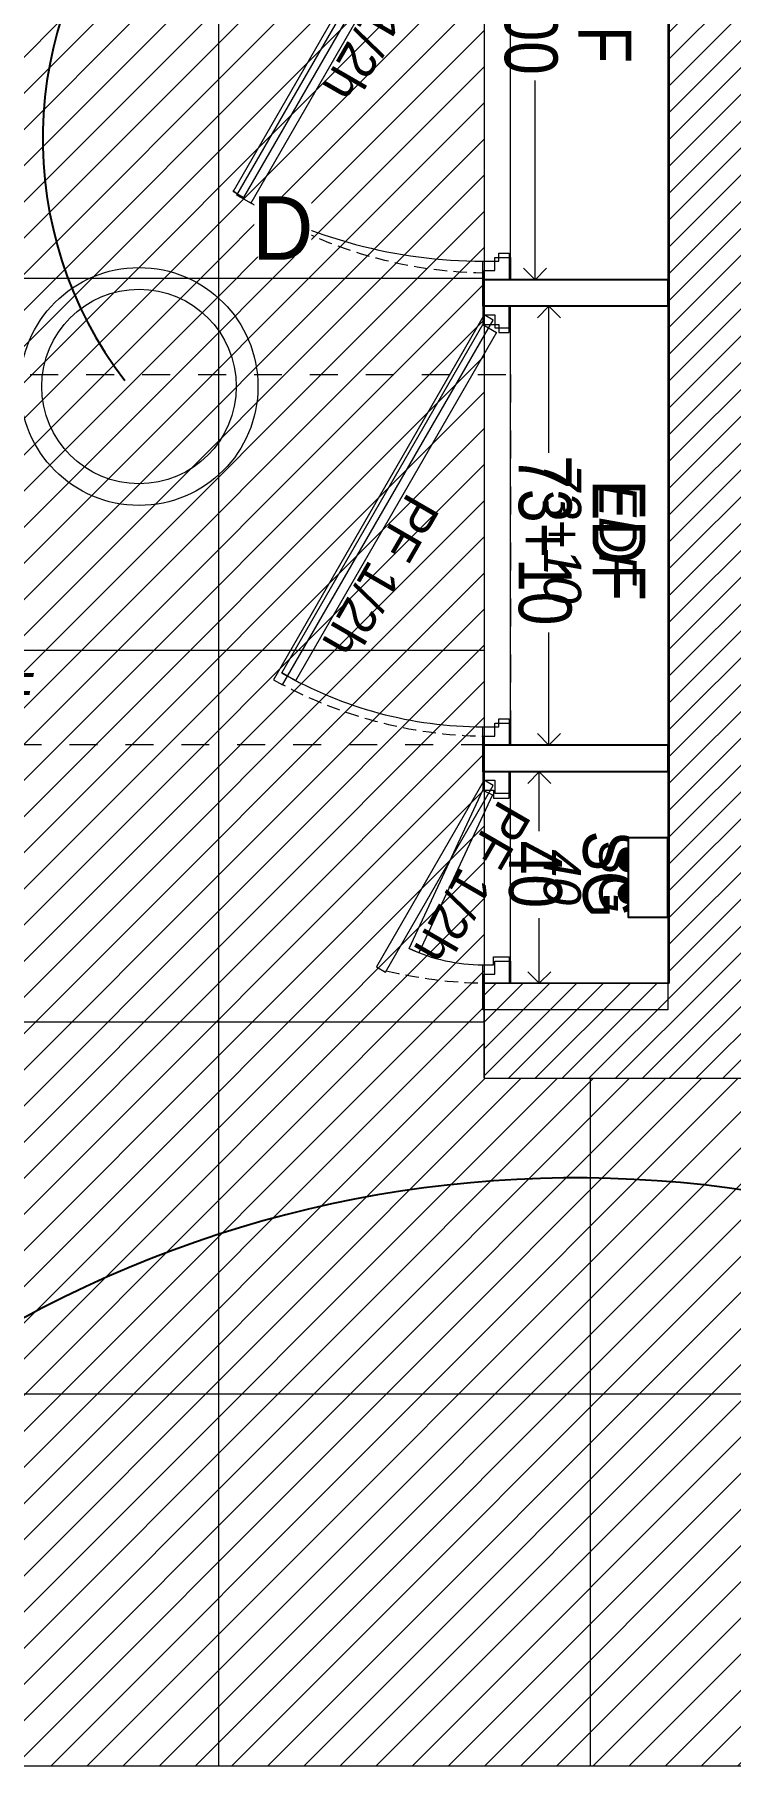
# Model space of a CAD drawing. Header units: centimetres. Extents: x 2666 to 9670, y 1889 to 5633.
# Drawn here: x 5065 to 5196.6, y 4152.5 to 4479.7 of the extents above; entities that cross this region are included whole.
import ezdxf

# ---------------------------------------------------------------- set-up
doc = ezdxf.new("R2010")
doc.units = ezdxf.units.CM
doc.header["$LTSCALE"] = 12.7
doc.linetypes.add('Style de ligne -13', pattern=[0.295276, 0.19685, -0.098425])
doc.linetypes.add('VW-01', pattern=[0.83312, 0.41656, -0.41656])
for name, color, linetype, lineweight in [('B Faux plafonds', 7, 'Continuous', 5), ('B GÈnÈral', 7, 'Continuous', 5), ('B Général', 7, 'Continuous', 5), ('C ANNOTATIONS-prestations', 7, 'Continuous', 5), ('C ANNOTATIONS-prestations-1', 7, 'Continuous', 5), ('prlm-ELEC-BT', 1, 'Continuous', 25), ('prlm-ELEC-CFA', 1, 'Continuous', 25), ('prlm-ELEC-CFO', 1, 'Continuous', 25)]:
    doc.layers.add(name, color=color, linetype=linetype, lineweight=lineweight)
doc.layers.add('prlm-EAU-EF', color=161, linetype='Continuous')
doc.styles.add('Eurostile', font='')
doc.styles.add('Eurostile (italic)', font='')
doc.styles.add('prlm-elec-cfo', font='comic.ttf', dxfattribs={"height": 12})
doc.styles.add('prlm-narrow', font='swissc.ttf', dxfattribs={"height": 10})
doc.styles.get('Eurostile').set_extended_font_data('Eurostile')
doc.styles.get('Eurostile (italic)').set_extended_font_data('Eurostile', italic=True)
pattern_1 = [(45, (0, 0), (2.4253472, -2.6458333), [])]

# ---------------------------------------------------------------- blocks, each defined once
blk = doc.blocks.new('70.150 EDF')
at = {"layer": 'B Général', "color": 154, "linetype": 'VW-01', "true_color": 0x0053a6, "flags": 128}
blk.add_lwpolyline([(-35, 75), (35, 75), (35, -75), (-35, -75)], close=True, dxfattribs=at)
at = {"layer": 'B Général', "color": 154, "true_color": 0x0053a6, "insert": (24.95, -41.8), "char_height": 7.059, "attachment_point": 5, "rotation": 90, "line_spacing_factor": 0.894142, "style": 'Eurostile (italic)'}
blk.add_mtext('70x150 EDF', dxfattribs=at)
blk = doc.blocks.new('Groupe-26-1')
at = {"layer": 'B Général', "flags": 128}
for points in [[(172.37, 90), (212.37, 90), (212.37, 60), (172.37, 60)], [(172.37, 55), (174.04, 55), (174.04, 57), (176.5, 57), (176.5, 60), (172.37, 60), (172.37, 60), (172.37, 60), (172.37, 55.71), (172.37, 55.71)], [(212.37, 55), (210.7, 55), (210.7, 57), (208.24, 57), (208.24, 60), (212.37, 60), (212.37, 60), (212.37, 60), (212.37, 55.71), (212.37, 55.71)], [(174.04, 55), (209.3, 34.64), (210.3, 36.37), (175.04, 56.73)]]:
    blk.add_lwpolyline(points, close=True, dxfattribs=at)
at = {"layer": 'B Général', "color": 7, "linetype": 'Style de ligne -13', "lineweight": 5}
blk.add_arc((128.43, 56.15), 83.95, 346.4625, 359.2185, dxfattribs=at)
at = {"layer": 'B Général', "color": 7, "insert": (192.37, 75), "char_height": 7.059, "attachment_point": 5, "line_spacing_factor": 0.894142, "style": 'Eurostile (italic)'}
blk.add_mtext('SG\\P40', dxfattribs=at)
at = {"layer": 'C ANNOTATIONS-prestations', "insert": (180.92, 64.09), "char_height": 7.059, "attachment_point": 1, "rotation": 330, "line_spacing_factor": 0.894142, "style": 'Eurostile'}
blk.add_mtext('PF 1/2h', dxfattribs=at)
blk = doc.blocks.new('GT BAT A (2D)')
at = {"layer": 'B Général', "color": 7, "linetype": 'Continuous', "lineweight": 13}
for p, q in [((79.37, 90), (79.37, 55)), ((84.37, 90), (84.37, 55)), ((167.37, 90), (167.37, 55)), ((172.37, 90), (172.37, 55))]:
    blk.add_line(p, q, dxfattribs=at)
at = {"layer": 'B Général', "color": 7, "linetype": 'Continuous', "lineweight": 5}
for p, q in [((79.37, 90), (79.37, 55)), ((79.37, 90), (84.37, 90)), ((84.37, 90), (84.37, 55)), ((167.37, 90), (167.37, 55)), ((167.37, 90), (172.37, 90)), ((172.37, 90), (172.37, 55)), ((79.37, 55), (84.37, 55)), ((167.37, 55), (172.37, 55))]:
    blk.add_line(p, q, dxfattribs=at)
at = {"layer": 'B Général', "flags": 128}
for points in [[(-20.63, 90), (79.37, 90), (79.37, 60), (-20.63, 60)], [(84.37, 90), (167.37, 90), (167.37, 60), (84.37, 60)], [(79.37, 55), (77.7, 55), (77.7, 57), (75.24, 57), (75.24, 60), (79.37, 60), (79.37, 60), (79.37, 60), (79.37, 55.71), (79.37, 55.71)], [(84.37, 55), (86.04, 55), (86.04, 57), (88.5, 57), (88.5, 60), (84.37, 60), (84.37, 60), (84.37, 60), (84.37, 55.71), (84.37, 55.71)], [(167.37, 55), (165.7, 55), (165.7, 57), (163.24, 57), (163.24, 60), (167.37, 60), (167.37, 60), (167.37, 60), (167.37, 55.71), (167.37, 55.71)], [(-18.96, 54.72), (62.75, 7.54), (63.91, 9.56), (-17.8, 56.73)], [(86.04, 55), (155.03, 15.17), (156.03, 16.9), (87.04, 56.73)]]:
    blk.add_lwpolyline(points, close=True, dxfattribs=at)
at = {"layer": 'B Général', "color": 7, "linetype": 'Style de ligne -13', "lineweight": 5}
for centre, start in [((-5.82, 56.15), 324.5562), ((81.76, 56.15), 330.7815)]:
    blk.add_arc(centre, 83.95, start, 359.2185, dxfattribs=at)
at = {"layer": 'B Général', "color": 7}
blk.add_blockref('Groupe-26-1', (0, 0), dxfattribs=at)
at = {"layer": 'B Général'}
blk.add_blockref('70.150 EDF', (132.37, -15), dxfattribs=at)
at = {"layer": 'B Général', "color": 7, "insert": (127.41, 75.04), "char_height": 7.059, "attachment_point": 5, "line_spacing_factor": 0.894142, "style": 'Eurostile (italic)'}
blk.add_mtext('EDF\\P73+10', dxfattribs=at)
at = {"layer": 'C ANNOTATIONS-prestations', "char_height": 7.059, "attachment_point": 1, "rotation": 330, "line_spacing_factor": 0.894142, "style": 'Eurostile'}
for insert in [(17.92, 46.77), (122.92, 46.77)]:
    blk.add_mtext('PF 1/2h', dxfattribs=dict(at, insert=insert))
blk = doc.blocks.new('xi.sg')
at = {"layer": 'prlm-ELEC-CFA', "color": 0, "lineweight": 9}
for p, q in [((0, 0), (40, 0)), ((5, -30), (0, -30)), ((0, -30), (0, -35)), ((5, -33), (5, -30)), ((35, -33), (35, -30)), ((35, -30), (40, -30)), ((40, -35), (40, -30)), ((0, -35), (3.5, -35)), ((3.5, -35), (3.5, -33)), ((3.5, -33), (5, -33)), ((3.5, -35), (4.35, -33.19)), ((33.41, -48.95), (3.5, -35)), ((4.35, -33.19), (34.25, -47.13)), ((36.5, -33), (35, -33)), ((36.5, -35), (36.5, -33)), ((40, -35), (36.5, -35)), ((34.25, -47.13), (33.41, -48.95))]:
    blk.add_line(p, q, dxfattribs=at)
for points in [[(0, -35), (0, 0), (-5, 0), (-5, -35)], [(45, -35), (40, -35), (40, 0), (45, 0)]]:
    blk.add_lwpolyline(points, close=True, dxfattribs=at)
at = {"layer": 'prlm-ELEC-CFA', "color": 7, "lineweight": 9}
for points in [[(0, -24.32), (2.2, -22.12)], [(40, -24.32), (37.8, -22.12)], [(11.25, -24.32), (0, -24.32)], [(0, -24.32), (2.2, -26.52)], [(40, -24.32), (27.66, -24.32)], [(40, -24.32), (37.8, -26.52)]]:
    blk.add_lwpolyline(points, dxfattribs=at)
at = {"layer": 'prlm-ELEC-CFA', "color": 0, "lineweight": 9}
blk.add_arc((3.5, -35), 33, 335, 0, dxfattribs=at)
at = {"layer": 'prlm-ELEC-CFA', "color": 0, "lineweight": 9, "insert": (19.41, -11.1), "char_height": 10, "width": 55.6525, "attachment_point": 5, "line_spacing_factor": 0.72, "style": 'prlm-narrow'}
blk.add_mtext('SG', dxfattribs=at)
at = {"layer": 'prlm-ELEC-CFA', "color": 7, "lineweight": 9, "insert": (19.41, -25.12), "char_height": 10, "width": 55.6525, "attachment_point": 5, "line_spacing_factor": 0.72, "style": 'prlm-narrow'}
blk.add_mtext('40', dxfattribs=at)
blk = doc.blocks.new('xi.ef100')
at = {"layer": 'prlm-EAU-EF', "color": 0, "lineweight": 9}
for p, q in [((0, 0), (100, 0)), ((0, -30), (0, -35)), ((5, -30), (0, -30)), ((3.5, -32), (5, -32)), ((3.5, -35), (3.5, -32)), ((3.5, -35), (5, -32.4)), ((5, -32), (5, -30)), ((5, -32.4), (85.54, -78.9)), ((95, -30), (100, -30)), ((95, -32), (95, -30)), ((96.5, -32), (95, -32)), ((96.5, -35), (96.5, -32)), ((100, -30), (100, -35)), ((0, -35), (3.5, -35)), ((84.04, -81.5), (3.5, -35)), ((100, -35), (96.5, -35)), ((85.54, -78.9), (84.04, -81.5))]:
    blk.add_line(p, q, dxfattribs=at)
for points in [[(0, -35), (0, 0), (-5, 0), (-5, -35)], [(105, -35), (100, -35), (100, 0), (105, 0)]]:
    blk.add_lwpolyline(points, close=True, dxfattribs=at)
at = {"layer": 'prlm-EAU-EF', "color": 7, "lineweight": 9}
for points in [[(0, -25.13), (2.2, -22.94)], [(41.09, -25.13), (0, -25.13)], [(0, -25.13), (2.2, -27.33)], [(100, -25.13), (62.38, -25.13)], [(100, -25.13), (97.8, -22.94)], [(100, -25.13), (97.8, -27.33)]]:
    blk.add_lwpolyline(points, dxfattribs=at)
at = {"layer": 'prlm-EAU-EF', "color": 0, "lineweight": 9}
blk.add_arc((3.5, -35), 93, 330, 0, dxfattribs=at)
at = {"layer": 'prlm-EAU-EF', "color": 0, "lineweight": 9, "insert": (51.73, -11.91), "char_height": 10, "width": 55.6525, "attachment_point": 5, "line_spacing_factor": 0.72, "style": 'prlm-narrow'}
blk.add_mtext('EF', dxfattribs=at)
at = {"layer": 'prlm-EAU-EF', "color": 7, "lineweight": 9, "insert": (51.73, -25.93), "char_height": 10, "width": 55.6525, "attachment_point": 5, "line_spacing_factor": 0.72, "style": 'prlm-narrow'}
blk.add_mtext('100', dxfattribs=at)
blk = doc.blocks.new('xi.edf83')
at = {"layer": 'prlm-ELEC-BT', "color": 0, "lineweight": 9}
for p, q in [((0, 0), (83, 0)), ((5, -30), (0, -30)), ((0, -30), (0, -35)), ((3.5, -35), (3.5, -32)), ((3.5, -32), (5, -32)), ((3.5, -35), (5, -32.4)), ((5, -32), (5, -30)), ((5, -32.4), (70.82, -70.4)), ((78, -32), (78, -30)), ((78, -30), (83, -30)), ((79.5, -32), (78, -32)), ((79.5, -35), (79.5, -32)), ((83, -30), (83, -35)), ((0, -35), (3.5, -35)), ((69.32, -73), (3.5, -35)), ((83, -35), (79.5, -35)), ((70.82, -70.4), (69.32, -73))]:
    blk.add_line(p, q, dxfattribs=at)
for points in [[(0, -35), (0, 0), (-5, 0), (-5, -35)], [(88, -35), (83, -35), (83, 0), (88, 0)]]:
    blk.add_lwpolyline(points, close=True, dxfattribs=at)
at = {"layer": 'prlm-ELEC-BT', "color": 7, "lineweight": 9}
for points in [[(0, -22.49), (2.2, -20.29)], [(27.73, -22.49), (0, -22.49)], [(0, -22.49), (2.2, -24.69)], [(83, -22.49), (61.67, -22.49)], [(83, -22.49), (80.8, -20.29)], [(83, -22.49), (80.8, -24.69)]]:
    blk.add_lwpolyline(points, dxfattribs=at)
at = {"layer": 'prlm-ELEC-BT', "color": 0, "lineweight": 9}
blk.add_arc((3.5, -35), 76, 330, 0, dxfattribs=at)
at = {"layer": 'prlm-ELEC-BT', "color": 0, "lineweight": 9, "insert": (44.26, -9.26), "char_height": 10, "width": 55.6525, "attachment_point": 5, "line_spacing_factor": 0.72, "style": 'prlm-narrow'}
blk.add_mtext('EDF', dxfattribs=at)
at = {"layer": 'prlm-ELEC-BT', "color": 7, "lineweight": 9, "insert": (44.26, -23.28), "char_height": 10, "width": 55.6525, "attachment_point": 5, "line_spacing_factor": 0.72, "style": 'prlm-narrow'}
blk.add_mtext('73+10', dxfattribs=at)
blk = doc.blocks.new('xi.pcsg')
at = {"color": 0}
blk.add_wipeout([(-7.5, 7.5), (7.5, 7.5), (7.5, 0), (-7.5, 0)], dxfattribs=at).dxf.layer = 'prlm-ELEC-CFO'
at = {"layer": 'prlm-ELEC-CFO', "color": 0}
blk.add_lwpolyline([(-7.5, 0), (7.5, 0), (7.5, 7.5), (-7.5, 7.5)], close=True, dxfattribs=at)
at = {"layer": 'prlm-ELEC-CFO', "color": 0, "linetype": 'ByBlock', "lineweight": 5, "const_width": 2}
for points in [[(-2, 7.5, 1), (-4, 7.5)], [(4, 7.5, 1), (2, 7.5)]]:
    blk.add_lwpolyline(points, format="xyb", dxfattribs=at)
blk = doc.blocks.new('xi.lumD')
at = {"layer": 'prlm-ELEC-CFO', "color": 0, "linetype": 'ByBlock', "lineweight": 13}
for radius in [22.49, 18.39]:
    blk.add_circle((0, 0), radius, dxfattribs=at)

msp = doc.modelspace()

# ---------------------------------------------------------------- hatches: boundary and pattern name
at = {"layer": 'B Faux plafonds', "linetype": 'Continuous', "lineweight": 5, "true_color": 0xaaaaaa}
h = msp.add_hatch(dxfattribs=at)
h.set_pattern_fill('F_P__SOFFITE', color=253, style=0, pattern_type=2)
h.set_pattern_definition([(45, (0, 0.2205), (-3.5277778, 3.3072917), [])])
h.paths.add_polyline_path([(4337.44, 3228.48), (4207.44, 3228.48), (4207.44, 4282.39), (4659.96, 4282.39), (4659.96, 4330.39), (5019.96, 4330.39), (5019.96, 4687.89), (5150.04, 4687.72), (5150.04, 4282.39), (6787.89, 4282.39), (6787.89, 4152.39), (4337.44, 4152.39)])
at = {"layer": 'B GÈnÈral', "linetype": 'Continuous', "lineweight": 5}
h = msp.add_hatch(dxfattribs=at)
h.set_pattern_fill('50_BETON', style=0, pattern_type=2)
h.set_pattern_definition(pattern_1)
h.paths.add_polyline_path([(5185.04, 4300.39), (5203.04, 4300.39), (5203.04, 5093.28), (5185.04, 5093.28)])
h = msp.add_hatch(dxfattribs=at)
h.set_pattern_fill('50_BETON', style=0, pattern_type=2)
h.set_pattern_definition(pattern_1)
h.paths.add_polyline_path([(5150.04, 4300.39), (5150.04, 4282.39), (5561.43, 4282.39), (5561.43, 4300.39)])
at = {"layer": 'C ANNOTATIONS-prestations-1', "linetype": 'Continuous', "lineweight": 9, "true_color": 0x989898}
h = msp.add_hatch(dxfattribs=at)
h.set_pattern_fill('DALETTES TERRASSE 50X50', color=252, scale=1.406016, style=0, pattern_type=2)
h.set_pattern_definition([(0, (4678, 4152.39), (4e-15, -70.3008), []), (-90, (4678, 4152.39), (70.3008, 0), [])])
h.paths.add_polyline_path([(4337.44, 3228.48), (4207.44, 3228.48), (4207.44, 4282.39), (4659.96, 4282.39), (4659.96, 4330.39), (5019.96, 4330.39), (5019.96, 4687.89), (5150.04, 4687.72), (5150.04, 4282.39), (6787.89, 4282.39), (6787.89, 4152.39), (4337.44, 4152.39)])

# ---------------------------------------------------------------- linework, layer by layer
at = {"layer": 'B Général', "color": 7, "linetype": 'Continuous', "lineweight": 18}
for p, q in [((5185.04, 5093.28), (5185.04, 4300.39)), ((5150.04, 4300.39), (5185.04, 4300.39)), ((5150.04, 4282.39), (5561.43, 4282.39))]:
    msp.add_line(p, q, dxfattribs=at)
at = {"layer": 'B Général', "color": 7, "linetype": 'Continuous', "lineweight": 5}
for p, q in [((5185.04, 5093.28), (5185.04, 4300.39)), ((5150.04, 4300.39), (5185.04, 4300.39)), ((5150.04, 4282.39), (5150.04, 4300.39)), ((5150.04, 4282.39), (5561.43, 4282.39))]:
    msp.add_line(p, q, dxfattribs=at)
at = {"layer": 'C ANNOTATIONS-prestations', "color": 7, "linetype": 'Continuous', "lineweight": 5, "flags": 128}
msp.add_lwpolyline([(4337.44, 3228.48), (4207.44, 3228.48), (4207.44, 4282.39), (4659.96, 4282.39), (4659.96, 4330.39), (5019.96, 4330.39), (5019.96, 4687.89), (5150.04, 4687.72), (5150.04, 4282.39), (6787.89, 4282.39), (6787.89, 4152.39), (4337.44, 4152.39)], close=True, dxfattribs=at)
msp.add_lwpolyline([(4337.44, 3228.48), (4207.44, 3228.48), (4207.44, 4282.39), (4659.96, 4282.39), (4659.96, 4330.39), (5019.96, 4330.39), (5019.96, 4687.89), (5150.04, 4687.72), (5150.04, 4282.39), (6787.89, 4282.39), (6787.89, 4152.39), (4337.44, 4152.39)], close=True, dxfattribs=at)
at = {"layer": 'prlm-ELEC-CFO'}
for centre, radius, start, end in [((5141.74, 4459.98), 75.17, 140.0875, 217.4552), ((5167.39, 4044.29), 219.27, 53.015, 128.1839)]:
    msp.add_arc(centre, radius, start, end, dxfattribs=at)

# ---------------------------------------------------------------- block references
at = {"layer": 'B Général', "color": 7, "rotation": 270}
msp.add_blockref('GT BAT A (2D)', (5095.04, 4512.76), dxfattribs=at)
at = {"layer": 'prlm-EAU-EF', "rotation": 270}
msp.add_blockref('xi.ef100', (5184.8, 4533.34), dxfattribs=at)
at = {"layer": 'prlm-ELEC-BT', "rotation": 270}
msp.add_blockref('xi.edf83', (5184.8, 4428.34), dxfattribs=at)
at = {"layer": 'prlm-ELEC-CFA', "rotation": 270}
msp.add_blockref('xi.sg', (5184.8, 4340.34), dxfattribs=at)
at = {"layer": 'prlm-ELEC-CFO', "rotation": 90}
msp.add_blockref('xi.lumD', (5084.78, 4413.15), dxfattribs=at)

# ---------------------------------------------------------------- next in the draw order: block references
msp.add_blockref('xi.pcsg', (5184.8, 4320.34), dxfattribs=at)

# ---------------------------------------------------------------- next in the draw order: texts
at = {"layer": 'prlm-ELEC-CFO', "lineweight": 20, "insert": (5111.96, 4449.1), "char_height": 12, "attachment_point": 2, "line_spacing_factor": 0.8, "style": 'prlm-elec-cfo', "bg_fill": 3, "box_fill_scale": 0.95, "bg_fill_color": 256, "bg_fill_transparency": 0}
msp.add_mtext('D', dxfattribs=at)

doc.saveas('drawing.dxf')
